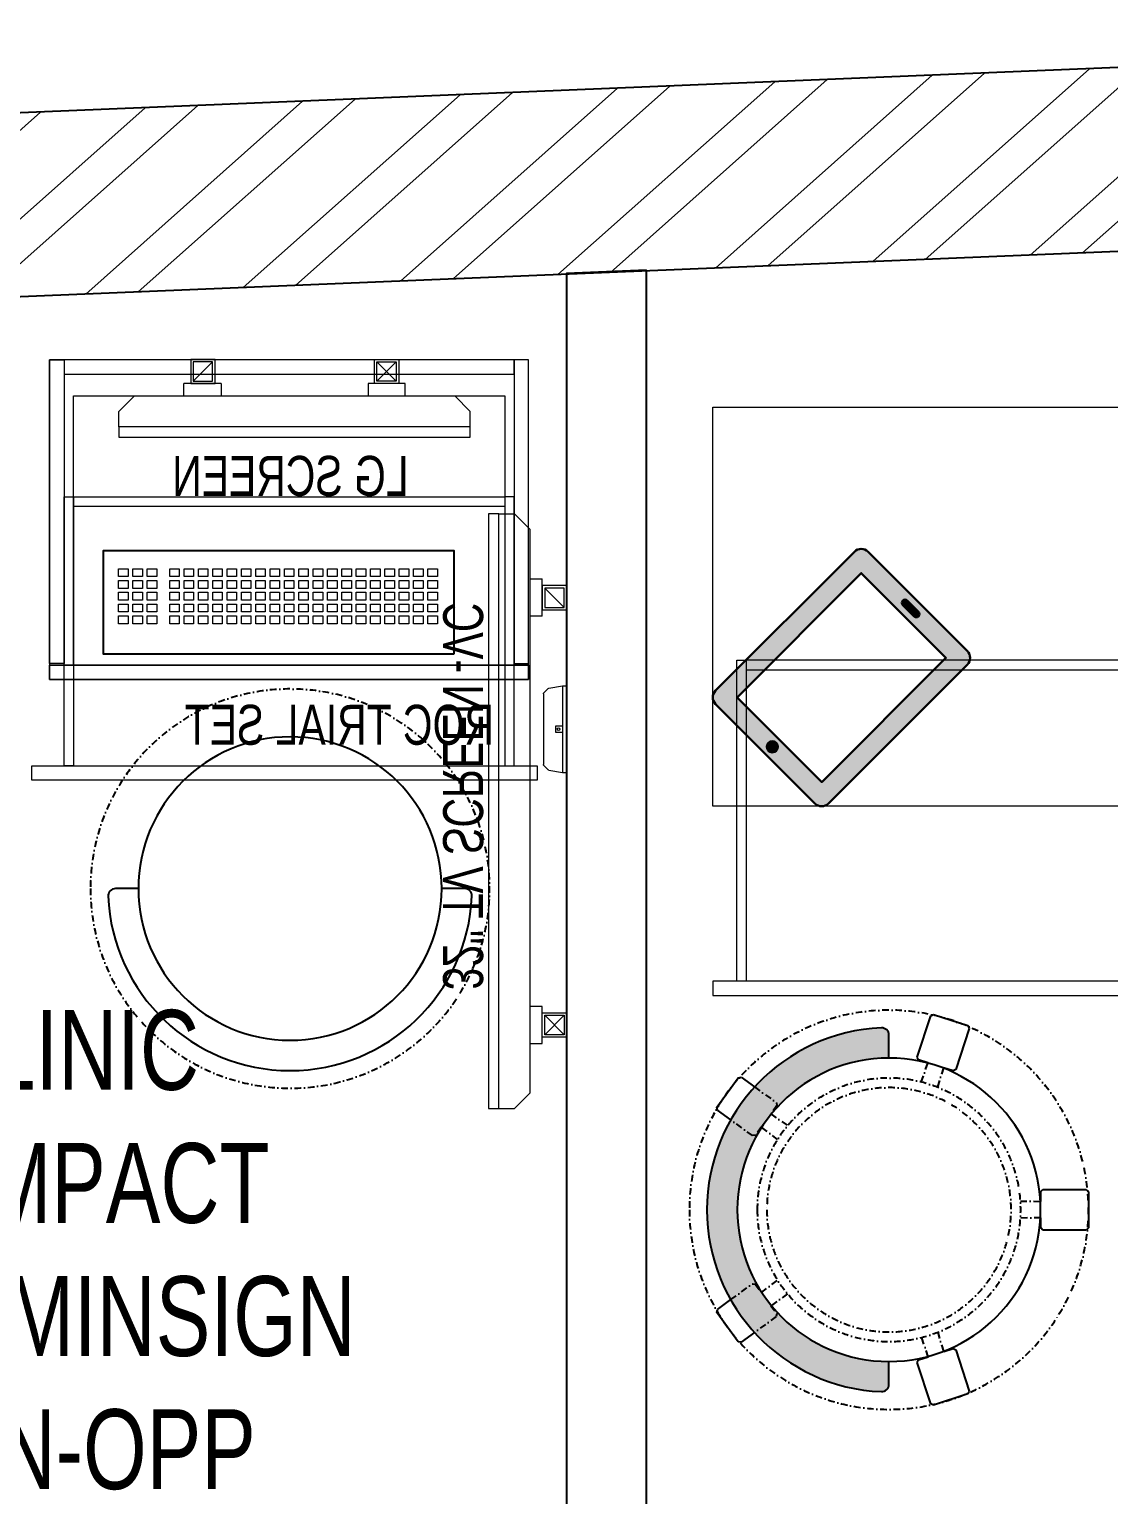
# Model space of a CAD drawing. Header units: feet. Extents: x 4257294 to 4264987, y -5465503 to -5449918.
# Drawn here: x 4261571 to 4262923, y -5452101 to -5450266 of the extents above; entities that cross this region are included whole.
import ezdxf

# ---------------------------------------------------------------- set-up
doc = ezdxf.new("R2010")
doc.units = ezdxf.units.FT
doc.header["$LTSCALE"] = 33
doc.header["$MEASUREMENT"] = 0
doc.linetypes.add('DASHDOT2', pattern=[0.5, 0.25, -0.125, 0, -0.125])
doc.linetypes.add('HIDDEN', pattern=[9.524999999999995, 6.349999999999997, -3.174999999999998])
doc.layers.add('A-WALL', color=1, linetype='Continuous')
for name, color, linetype, lineweight in [('Floor-Unit', 1, 'Continuous', 13), ('HATCH', 9, 'Continuous', 9), ('LENS-DIM', 252, 'Continuous', 5), ('LENS-FURNITURE', 13, 'Continuous', 9), ('LENS-PARTITION', 21, 'Continuous', 25), ('LENS-TEXT', 31, 'Continuous', 5), ('LENS_PARTITION', 21, 'Continuous', 25), ('LK-EQPMT', 3, 'Continuous', 18), ('LN-ELEVATION-1', 81, 'Continuous', 25), ('LN-ELEVATION-2', 103, 'Continuous', 20), ('LN-HATCH', 251, 'Continuous', 0), ('TV', 92, 'Continuous', 18)]:
    doc.layers.add(name, color=color, linetype=linetype, lineweight=lineweight)
doc.styles.add('LK TXT', font='GILC____.TTF', dxfattribs={"height": 100})
doc.styles.get("Standard").update_dxf_attribs({"font": 'GILC____.TTF'})

# ---------------------------------------------------------------- blocks, each defined once
blk = doc.blocks.new('TRIAL SET CABINET 633x500')
at = {"layer": 'LENS-FURNITURE'}
h = blk.add_hatch(color=9, dxfattribs=at)
h.dxf.hatch_style = 1
edge = h.paths.add_edge_path()
edge.add_line((-8.54246803093703, -981.9670201920668), (115.9083254579454, -857.5162267031847))
edge.add_arc((107.4230440836399, -849.030945328879), 12.00000000009463, 315, 405)
edge.add_line((115.9083254579454, -840.5456639545736), (-58.03994271345434, -666.5973957831737))
edge.add_arc((-66.52522408775982, -675.0826771574792), 12.00000000009463, 45.00000000000002, 135)
edge.add_line((-75.01050546206531, -666.5973957831737), (-199.4612989509478, -791.0481892720562))
edge.add_arc((-190.9760175766423, -799.5334706454303), 11.99999999943607, 135.0000000031442, 225.0000000031442)
edge.add_line((-199.4612989500165, -808.0187520197359), (-25.5130307786167, -981.967020191136))
edge.add_arc((-17.02774940431148, -973.4817388177615), 11.99999999943605, 224.9999999968574, 314.9999999968578)
h.paths.add_polyline_path([(-17.02774940524252, -955.0969625067663), (89.03826777357607, -849.0309453279477), (-66.52522408775982, -693.4674534666119), (-172.5912412665784, -799.5334706454305)], flags=16)
edge = h.paths.add_edge_path(flags=16)
edge.add_line((-138.2965623782947, -741.9042679787381), (-124.1544267544522, -727.7621323548956))
edge.add_arc((-121.3259996296837, -730.5905594796641), 4.000000000031514, 45.00000000000051, 134.9999999999996, ccw=False)
edge.add_arc((-121.3259996296838, -730.5905594796641), 4.000000000031584, -45.000000000000625, 44.999999999999375, ccw=False)
edge.add_line((-118.4975725049153, -733.4189866044327), (-132.6397081287578, -747.561122228275))
edge.add_arc((-135.4681352535263, -744.7326951035067), 4.000000000031524, 225.0000000000006, 314.99999999999966, ccw=False)
edge.add_arc((-135.4681352535261, -744.7326951035066), 4.000000000031665, 135.0000000000006, 225.0000000000006, ccw=False)
edge = h.paths.add_edge_path(flags=16)
edge.add_arc((44.84409394953398, -910.9027886827243), 7, 0, 360)
at = {"layer": 'LENS-FURNITURE', "lineweight": 0}
h = blk.add_hatch(dxfattribs=at)
h.set_pattern_fill('ANSI31', color=252, scale=10, angle=405)
h.set_pattern_definition([(90, (-3772352.875833935, -3684050.327587578), (-1.25, 2e-16), [])])
edge = h.paths.add_edge_path()
edge.add_line((-138.2965623782947, -741.9042679787381), (-124.1544267544522, -727.7621323548956))
edge.add_arc((-121.3259996296837, -730.5905594796641), 4.000000000031514, 45.00000000000051, 134.9999999999996, ccw=False)
edge.add_arc((-121.3259996296838, -730.5905594796641), 4.000000000031584, -45.000000000000625, 44.999999999999375, ccw=False)
edge.add_line((-118.4975725049153, -733.4189866044327), (-132.6397081287578, -747.561122228275))
edge.add_arc((-135.4681352535263, -744.7326951035067), 4.000000000031524, 225.0000000000006, 314.99999999999966, ccw=False)
edge.add_arc((-135.4681352535261, -744.7326951035066), 4.000000000031665, 135.0000000000006, 225.0000000000006, ccw=False)
edge = h.paths.add_edge_path()
edge.add_arc((44.84409394953398, -910.9027886827243), 7, 0, 360)
at = {"layer": 'Defpoints'}
blk.add_circle((0, 0), 50.09224864585668, dxfattribs=at)
at = {"layer": 'LENS-FURNITURE'}
blk.add_lwpolyline([(119.4230440827086, -352.4817388160154), (119.4230440827086, -985.4817388160156), (-380.5769559172913, -985.4817388160156), (-380.5769559172913, -352.4817388160154)], close=True, dxfattribs=at)
at = {"layer": 'LENS-FURNITURE', "color": 146}
for points in [[(338.5359051078558, -352.4817388160154), (338.5359051078558, -985.4817388160156), (356.5359051078559, -985.4817388160156), (356.5359051078559, -352.4817388160154)], [(-63.4640948921442, -382.4817388160154), (-63.4640948921442, -394.4817388160154), (338.5359051078558, -394.4817388160154), (338.5359051078558, -382.4817388160154)], [(-63.4640948921442, -394.4817388160154), (-63.4640948921442, -943.4817388160153), (-51.4640948921442, -943.4817388160153), (-51.4640948921442, -394.4817388160154)], [(-63.4640948921442, -955.4817388160152), (-63.4640948921442, -943.4817388160153), (338.5359051078558, -943.4817388160153), (338.5359051078558, -955.4817388160152)]]:
    blk.add_lwpolyline(points, close=True, dxfattribs=at)
at = {"layer": 'LENS-FURNITURE', "color": 18, "lineweight": 30}
for points in [[(-8.54246803093703, -981.9670201920668), (115.9083254579454, -857.5162267031847, 0.4142135623730951), (115.9083254579454, -840.5456639545736), (-58.03994271345434, -666.5973957831737, 0.4142135623730951), (-75.01050546206531, -666.5973957831737), (-199.4612989509478, -791.0481892720562, 0.4142135623730951), (-199.4612989500165, -808.0187520197359), (-25.51303077861669, -981.967020191136, 0.4142135623730951)], [(-138.2965623782947, -741.9042679787381), (-124.1544267544522, -727.7621323548956, -0.4142135623730951), (-118.4975725049153, -727.7621323548956), (-118.4975725049153, -727.7621323548956, -0.4142135623730951), (-118.4975725049153, -733.4189866044327), (-132.6397081287578, -747.561122228275, -0.4142135623730951), (-138.2965623782947, -747.561122228275), (-138.2965623782947, -747.561122228275, -0.4142135623730951)]]:
    blk.add_lwpolyline(points, format="xyb", close=True, dxfattribs=at)
blk.add_lwpolyline([(-17.02774940524252, -955.0969625067663), (89.03826777357607, -849.0309453279477), (-66.52522408775982, -693.4674534666119), (-172.5912412665784, -799.5334706454305)], close=True, dxfattribs=at)
blk.add_circle((44.84409394953398, -910.9027886827243), 7, dxfattribs=at)
blk = doc.blocks.new('DR STOOL')
at = {"layer": 'HATCH'}
h = blk.add_hatch(dxfattribs=at)
h.set_pattern_fill('ANSI36', color=250, angle=-90.00000000000001)
h.set_pattern_definition([(315, (-227.8099174643867, 917.3997257252777), (6.173926083235043, -1.683798022700468), [7.9375, -1.587499999999999, 0, -1.587499999999999])])
edge = h.paths.add_edge_path()
edge.add_line((-190.0000000041909, 4.511094e-10), (-218.6899174675346, 4.511094e-10))
edge.add_arc((-218.6899174670689, 9.120000000388245), 9.119999999940092, 177.6119845363388, 269.9999999996136, ccw=False)
edge.add_arc((-1.8626451e-09, 3.565219e-10), 228.000000002257, 2.3880154632688004, 177.6119845367313, ccw=False)
edge.add_arc((218.6899174633436, 9.120000000497384), 9.120000000051716, -90.00000000034493, 2.3880154629299, ccw=False)
edge.add_line((218.6899174633436, 4.511094e-10), (190, 4.511094e-10))
edge.add_arc((-1.8626451e-09, 4.511094e-10), 190.000000001979, -1.27e-14, 180)
at = {"layer": 'LN-ELEVATION-1', "color": 1, "ltscale": 100}
for p, q in [((-128.6221585394814, 215.4841044476634), (-165.2704676063731, 189.0243927398114)), ((-124.7228340068832, 214.8545704018979), (-128.6221585394814, 215.4841044476634)), ((-112.6981821293011, 198.1996966340157), (-124.7228340068832, 214.8545704018979)), ((124.7553772013634, 214.9803744515593), (112.5488144652918, 198.2845540212292)), ((128.7014972954057, 215.5933048763618), (124.7553772013634, 214.9803744515593)), ((128.7014972954057, 215.5933048763618), (124.7553772013634, 214.9803744515593)), ((165.1911288509145, 188.915192311113), (128.7014972954057, 215.5933048763618)), ((165.1911288509145, 188.915192311113), (128.7014972954057, 215.5933048763618)), ((-165.2704676063731, 189.0243927398114), (-165.9069543029182, 185.0820035930228)), ((-165.9069543029182, 185.0820035930228), (-153.8003208162263, 168.3135803133482)), ((153.6734594982117, 168.4294150282658), (165.7973639420234, 185.0121775862135)), ((165.7973639420234, 185.0121775862135), (165.1911288509145, 188.915192311113)), ((165.7973639420234, 185.0121775862135), (165.1911288509145, 188.915192311113)), ((-191.2928382232785, -35.45407700946089), (-242.9550312487409, -52.24013893969095)), ((-187.9259491492994, -37.1695928365807), (-191.2928382232785, -35.45407700946089)), ((191.3981811110861, -35.27656588272658), (188.0651108901948, -36.96233201187715)), ((243.0100176925771, -52.21682526778022), (191.3981811110861, -35.27656588272658)), ((-242.9550312487409, -52.24013893969095), (-244.7482102331705, -55.75945052818861)), ((-184.1424400564283, -48.81403796559607), (-187.9259491492994, -37.1695928365807)), ((188.0651108901948, -36.96233201187715), (184.0504167033359, -49.19388854173303)), ((244.8123673382215, -55.78040257930116), (243.0100176925771, -52.21682526778022)), ((-244.7482102331705, -55.75945052818861), (-230.7800458371639, -98.74904560100549)), ((-173.8639617776498, -80.4479453730819), (-177.8421125086024, -68.2044548037811)), ((177.6922140880488, -68.56540505095472), (173.8739495249465, -80.1985000452405)), ((230.715890809428, -98.7280946081737), (244.8123673382215, -55.78040257930116)), ((-227.2218665438704, -100.5620286722478), (-175.5596735184081, -83.7759667420105)), ((-175.5596735184081, -83.7759667420105), (-173.8639617776498, -80.4479453730819)), ((173.8739495249465, -80.1985000452405), (175.5794035866856, -83.5704969359358)), ((175.5794035866856, -83.5704969359358), (227.1912401677109, -100.5107563209894)), ((-230.7800458371639, -98.74904560100549), (-227.2218665438704, -100.5620286722478)), ((227.1912401677109, -100.5107563209894), (230.715890809428, -98.7280946081737)), ((-22.72193054761737, -190.2142363802995), (-25.39390889601782, -192.886214728569)), ((-25.39390889601782, -192.886214728569), (-25.39390889601782, -247.2070584567482)), ((-10.47823652112856, -190.2142363802995), (-22.72193054761737, -190.2142363802995)), ((22.78362171910703, -190.2142363802995), (9.910054048988968, -190.2142363802995)), ((25.42475448176265, -192.8553691428751), (22.78362171910703, -190.2142363802995)), ((25.42475448176265, -247.1762128710543), (25.42475448176265, -192.8553691428751)), ((-25.39390889601782, -247.2070584567482), (-22.60096735274419, -250)), ((-22.60096735274419, -250), (22.60096735274419, -250)), ((22.60096735274419, -250), (25.42475448176265, -247.1762128710543))]:
    blk.add_line(p, q, dxfattribs=at)
at = {"layer": 'LN-ELEVATION-1', "linetype": 'DASHDOT2'}
for p, q in [((-92.92521573789418, 170.8129362839827), (-112.6981821293011, 198.1996966340157)), ((112.5488144652918, 198.2845540212292), (92.69529851106927, 171.1294289919315)), ((-153.8003208162263, 168.3135803133482), (-134.1093360339291, 141.0403694751003)), ((-103.4542870586738, 159.9154408004979), (-93.52748446213081, 167.0824927485227)), ((-93.52748446213081, 167.0824927485227), (-92.92521573789418, 170.8129362839827)), ((92.69529851106927, 171.1294289919315), (93.26858203159645, 167.4385604566923)), ((93.26858203159645, 167.4385604566923), (103.6608748426661, 159.8406005539291)), ((133.7372852512635, 141.1612321265929), (153.6734594982117, 168.4294150282658)), ((-130.4219571123831, 140.4450534014686), (-119.9844727469608, 147.9808124662595)), ((-119.9844727469608, 147.9808124662595), (-105.3687285655178, 126.9741353208374)), ((-88.15393704269081, 139.4771787207864), (-103.4542870586738, 159.9154408004979)), ((103.6608748426661, 159.8406005539291), (88.19885099539533, 139.4487815762331)), ((105.4096150295809, 126.94019481352), (120.1194891873747, 147.8074627162714)), ((120.1194891873747, 147.8074627162714), (130.0033113472163, 140.5812532722048)), ((-134.1093360339291, 141.0403694751003), (-130.4219571123831, 140.4450534014686)), ((130.0033113472163, 140.5812532722048), (133.7372852512635, 141.1612321265929)), ((-159.954806596972, -40.49024384317454), (-184.1424400564283, -48.81403796559607)), ((184.0504167033359, -49.19388854173303), (159.8786162491887, -40.79004861696012)), ((-177.8421125086024, -68.2044548037811), (-153.4148110738024, -60.73628028803068)), ((153.3006618716754, -61.02382378749462), (177.6922140880488, -68.56540505095472)), ((-10.92024635523557, -164.6382343793375), (-10.47823652112856, -190.2142363802995)), ((9.910054048988968, -190.2142363802995), (10.35584833659231, -164.674698740353))]:
    blk.add_line(p, q, dxfattribs=at)
at = {"layer": 'LN-ELEVATION-1', "color": 1, "ltscale": 100}
blk.add_lwpolyline([(-190.0000000023283, 0), (-218.6899174656719, 0, -0.4264743413925903), (-227.8019973598421, 9.5, -0.959166304662544), (227.8019973593764, 9.5, -0.4264743413925903), (218.6899174647406, 0), (190.0000000013969, 0)], format="xyb", dxfattribs=at)
at = {"layer": 'LN-ELEVATION-1', "linetype": 'DASHDOT2'}
for radius in [250, 165, 153]:
    blk.add_circle((0, 0), radius, dxfattribs=at)
at = {"layer": 'LN-ELEVATION-1', "color": 1, "ltscale": 100}
blk.add_circle((0, 0), 190, dxfattribs=at)
blk = doc.blocks.new('A$C6d6d0015')
at = {"layer": 'LN-HATCH'}
h = blk.add_hatch(dxfattribs=at)
h.set_pattern_fill('ANSI32', color=256, scale=333, angle=180)
h.set_pattern_definition([(225, (-10889854.33198041, 5277385.657520925), (88.29995930067012, -88.29995930067015), []), (225, (-10889913.19861985, 5277385.657520925), (88.29995930067012, -88.29995930067015), [])])
h.paths.add_polyline_path([(-1835.722295213491, -3869.99344118964), (-2065.324481179938, -3883.515134865418), (-1721.438125971705, -9722.802784259433), (-1491.039622675627, -9722.802784259433)])
h.paths.add_polyline_path([(-2160.830843156204, 1650.441725717857), (-2391.229346452281, 1650.441725717857), (-2088.840470179915, -3484.206985360012), (-1859.238284215331, -3470.685291684233)])
h.paths.add_polyline_path([(-2283.772393234074, 4662.43253656663), (2888.47251146473, 5182.152227832936), (2888.47251146473, 5413.310434107668), (-2580.468610184267, 4863.777988589369), (-2415.669457297772, 2065.441725717858), (-2130.830843156203, 2065.441725717858)])
h.paths.add_polyline_path([(3358.871014760807, 5062.152227832935), (3128.47251146473, 5062.152227832935), (3293.084434472024, 2266.995181296021), (3522.686620438471, 2280.5168749718)])
h.paths.add_polyline_path([(3546.202609440312, 1881.208725466393), (3316.600423473865, 1867.687031790614), (3624.659879390151, -3363.249726727605), (3854.262065354735, -3349.728033051826)])
h.paths.add_polyline_path([(3877.190154630691, -3739.053478819318), (3647.587968666107, -3752.575172495097), (3872.75356335193, -7575.95070400741), (4102.355749318376, -7562.429010331631)])
h.paths.add_polyline_path([(4121.756440244615, -7891.858233673499), (3892.154254278168, -7905.379927349277), (3979.751313308254, -9392.802784259433), (4210.149816604331, -9392.802784259433)])
at = {"layer": 'A-WALL'}
for p, q in [((3335.545070298016, 5458.233367288485), (-2580.468610184267, 4863.777988589369)), ((2888.47251146473, 5182.152227832936), (-2283.772393234074, 4662.43253656663))]:
    blk.add_line(p, q, dxfattribs=at)
blk = doc.blocks.new('TRIAL SET ROC')
at = {"layer": 'LENS-DIM', "ltscale": 0.5}
for points in [[(-400.3652351796627, -364.3162249757442), (-430.3652351796626, -364.3162249757442)], [(169.6347648203373, -364.3162249757442), (139.6347648203373, -364.3162249757442)]]:
    blk.add_lwpolyline(points, dxfattribs=at)
at = {"layer": 'LENS-FURNITURE'}
blk.add_lwpolyline([(-430.3652351796626, 18), (169.6347648203373, 18), (169.6347648203373, -382.3162249757443), (-430.3652351796626, -382.3162249757443)], close=True, dxfattribs=at)
at = {"layer": 'LENS-FURNITURE', "color": 146}
for points in [[(-412.3652351796627, -153.6065521437457), (-400.3652351796627, -153.6065521437457), (-400.3652351796628, -490.6065521437458), (-412.3652351796627, -490.6065521437458)], [(139.6347648203373, -153.6065521437458), (-400.3652351796627, -153.6065521437457), (-400.3652351796627, -165.6065521437457), (139.6347648203373, -165.6065521437458)], [(151.6347648203373, -153.6065521437458), (139.6347648203373, -153.6065521437458), (139.6347648203372, -490.6065521437458), (151.6347648203373, -490.6065521437458)], [(192.1347648203373, -490.6065521437458), (-440.8652351796627, -490.6065521437458), (-440.8652351796627, -508.6065521437458), (192.1347648203373, -508.6065521437458)]]:
    blk.add_lwpolyline(points, close=True, dxfattribs=at)
at = {"layer": 'LN-ELEVATION-2'}
for points in [[(-430.3652351796626, 18), (-412.3652351796627, 18), (-412.3652351796627, -362.3162249757442), (-430.3652351796626, -362.3162249757442)], [(-412.3652351796627, 18), (151.6347648203373, 18), (151.6347648203373, 0), (-412.3652351796627, 0)], [(169.6347648203373, 18), (151.6347648203373, 18), (151.6347648203373, -362.3162249757442), (169.6347648203373, -362.3162249757442)], [(169.6347648203373, -364.3162249757442), (-430.3652351796626, -364.3162249757442), (-430.3652351796626, -382.3162249757443), (169.6347648203373, -382.3162249757443)], [(169.6347648203373, -382.3162249757443), (-430.3652351796626, -382.3162249757443), (-430.3652351796626, -364.3162249757442), (169.6347648203373, -364.3162249757442)]]:
    blk.add_lwpolyline(points, close=True, dxfattribs=at)
at = {"layer": 'LN-ELEVATION-2', "linetype": 'HIDDEN', "ltscale": 100}
blk.add_lwpolyline([(-400.3652351796627, -364.3162249757442), (139.6347648203373, -364.3162249757442), (139.6347648203373, -27.35909500904381), (-400.3652351796627, -27.35909500904381)], close=True, dxfattribs=at)
at = {"insert": (-386.8645105547048, -414.1468168679739), "char_height": 50, "attachment_point": 1}
blk.add_mtext_dynamic_manual_height_columns('ROC TRIAL SET', width=625.228464345434, gutter_width=500, heights=[0], dxfattribs=at)
blk = doc.blocks.new('*U25')
at = {"layer": 'LK-EQPMT', "ltscale": 12}
blk.add_lwpolyline([(5.986879315214991, 4.914598100478997), (-5.986879315214991, 4.914598100478997), (-5.986879315214991, -4.914598100478997), (5.986879315214991, -4.914598100478997)], close=True, dxfattribs=at)
blk = doc.blocks.new('*U26')
at = {"color": 0, "linetype": 'ByBlock', "lineweight": -2}
for p in [(0, 0), (17.96063794564497, 0), (35.92127589128995, 0), (53.88191383693492, 0), (71.8425517825799, 0), (89.80318972822487, 0), (107.7638276738698, 0), (125.7244656195148, 0), (143.6851035651598, 0), (161.6457415108048, 0), (179.6063794564497, 0), (197.5670174020947, 0), (215.5276553477397, 0), (233.4882932933847, 0), (251.4489312390296, 0), (269.4095691846746, 0), (287.3702071303196, 0), (305.3308450759646, 0), (323.2914830216096, 0), (-9e-16, -14.74379430143699), (17.96063794564497, -14.74379430143699), (35.92127589128995, -14.74379430143699), (53.88191383693492, -14.74379430143699), (71.8425517825799, -14.74379430143699), (89.80318972822487, -14.74379430143699), (107.7638276738698, -14.74379430143699), (125.7244656195148, -14.74379430143699), (143.6851035651598, -14.74379430143699), (161.6457415108048, -14.74379430143699), (179.6063794564497, -14.74379430143699), (197.5670174020947, -14.74379430143699), (215.5276553477397, -14.74379430143699), (233.4882932933847, -14.74379430143699), (251.4489312390296, -14.74379430143699), (269.4095691846746, -14.74379430143699), (287.3702071303196, -14.74379430143699), (305.3308450759646, -14.74379430143699), (323.2914830216096, -14.74379430143699), (-1.8e-15, -29.48758860287398), (17.96063794564497, -29.48758860287398), (35.92127589128995, -29.48758860287398), (53.88191383693492, -29.48758860287398), (71.8425517825799, -29.48758860287398), (89.80318972822487, -29.48758860287398), (107.7638276738698, -29.48758860287398), (125.7244656195148, -29.48758860287398), (143.6851035651598, -29.48758860287398), (161.6457415108048, -29.48758860287398), (179.6063794564497, -29.48758860287398), (197.5670174020947, -29.48758860287398), (215.5276553477397, -29.48758860287398), (233.4882932933847, -29.48758860287398), (251.4489312390296, -29.48758860287398), (269.4095691846746, -29.48758860287398), (287.3702071303196, -29.48758860287398), (305.3308450759646, -29.48758860287398), (323.2914830216096, -29.48758860287398), (-2.7e-15, -44.23138290431096), (-3.6e-15, -58.97517720574795), (17.96063794564497, -44.23138290431096), (17.96063794564497, -58.97517720574795), (35.92127589128995, -44.23138290431096), (35.92127589128994, -58.97517720574795), (53.88191383693492, -44.23138290431096), (53.88191383693492, -58.97517720574795), (71.8425517825799, -44.23138290431096), (71.8425517825799, -58.97517720574795), (89.80318972822487, -44.23138290431096), (89.80318972822487, -58.97517720574795), (107.7638276738698, -44.23138290431096), (107.7638276738698, -58.97517720574795), (125.7244656195148, -44.23138290431096), (125.7244656195148, -58.97517720574795), (143.6851035651598, -44.23138290431096), (143.6851035651598, -58.97517720574795), (161.6457415108048, -44.23138290431096), (161.6457415108048, -58.97517720574795), (179.6063794564497, -44.23138290431096), (179.6063794564497, -58.97517720574795), (197.5670174020947, -44.23138290431096), (197.5670174020947, -58.97517720574795), (215.5276553477397, -44.23138290431096), (215.5276553477397, -58.97517720574795), (233.4882932933847, -44.23138290431096), (233.4882932933847, -58.97517720574795), (251.4489312390296, -44.23138290431096), (251.4489312390296, -58.97517720574795), (269.4095691846746, -44.23138290431096), (269.4095691846746, -58.97517720574795), (287.3702071303196, -44.23138290431096), (287.3702071303196, -58.97517720574795), (305.3308450759646, -44.23138290431096), (305.3308450759646, -58.97517720574795), (323.2914830216096, -44.23138290431096), (323.2914830216096, -58.97517720574795)]:
    blk.add_blockref('*U25', p, dxfattribs=at)
blk = doc.blocks.new('*U23')
at = {"layer": 'LK-EQPMT', "ltscale": 12}
blk.add_lwpolyline([(5.986879315214991, 4.914598100478997), (-5.986879315214991, 4.914598100478997), (-5.986879315214991, -4.914598100478997), (5.986879315214991, -4.914598100478997)], close=True, dxfattribs=at)
blk = doc.blocks.new('*U24')
at = {"color": 0, "linetype": 'ByBlock', "lineweight": -2}
for p in [(0, 0), (17.96063794564497, 0), (35.92127589128995, 0), (-9e-16, -14.74379430143699), (17.96063794564497, -14.74379430143699), (35.92127589128995, -14.74379430143699), (-1.8e-15, -29.48758860287398), (17.96063794564497, -29.48758860287398), (35.92127589128995, -29.48758860287398), (-2.7e-15, -44.23138290431096), (-3.6e-15, -58.97517720574795), (17.96063794564497, -44.23138290431096), (17.96063794564497, -58.97517720574795), (35.92127589128995, -44.23138290431096), (35.92127589128994, -58.97517720574795)]:
    blk.add_blockref('*U23', p, dxfattribs=at)
blk = doc.blocks.new('*U18')
at = {"ltscale": 12}
blk.add_lwpolyline([(8.040144996717572, 2.91038e-11), (8.040144996717572, 129.0940371821052), (448.0401449967176, 129.0940371821052), (448.0401449967176, 2.91038e-11)], close=True, dxfattribs=at)
for name, p in [('*U26', (35.16895717114949, 101.6202952143818)), ('*U24', (386.6121428576974, 101.6202952143818))]:
    blk.add_blockref(name, p)
blk = doc.blocks.new('CLINIC SCREEN')
at = {"layer": 'TV'}
for p, q in [((-103.1090284836336, 42.85441964946222), (-127.4114311772946, 18.55201695591665)), ((-127.4114311772946, 42.85441964946222), (-103.1090284836336, 18.55201695591665)), ((102.7052824410566, 42.85441964946222), (127.007685134602, 18.55201695591665))]:
    blk.add_line(p, q, dxfattribs=at)
at = {"layer": 'TV', "ltscale": 12}
for p, q in [((-220.0000000000082, -19.41163062257681), (-200.5883693773149, 0)), ((200.5883693773149, 0), (-200.5883693773149, 0)), ((-138.5315413423604, 0), (-138.5315413423604, 15.514207008644)), ((-138.5315413423604, 15.514207008644), (-91.98892031613741, 15.514207008644)), ((-91.98892031613741, 15.514207008644), (-91.98892031613741, 0)), ((91.98892031610741, 15.514207008644), (91.98892031610741, 0)), ((91.98892031610741, 15.514207008644), (138.5315413423595, 15.514207008644)), ((138.5315413423595, 0), (138.5315413423595, 15.514207008644)), ((219.9999999999918, -19.41163062257681), (200.5883693773149, 0)), ((-220.0000000000082, -38.82326124538668), (-220.0000000000082, -19.41163062257681)), ((219.9999999999918, -38.82326124538668), (219.9999999999918, -19.41163062257681))]:
    blk.add_line(p, q, dxfattribs=at)
at = {"layer": 'TV'}
for points in [[(-130.4492315140169, 15.51421661919448), (-100.0712281470269, 15.51421661919448), (-100.0712281470269, 45.89221998606814), (-130.4492315140169, 45.89221998606814)], [(-127.4114311772946, 18.55201695591665), (-103.1090284836336, 18.55201695591665), (-103.1090284836336, 42.85441964946222), (-127.4114311772946, 42.85441964946222)], [(130.0454854713243, 15.51421661919448), (99.66748210433435, 15.51421661919448), (99.66748210433435, 45.89221998606814), (130.0454854713243, 45.89221998606814)], [(127.007685134602, 18.55201695591665), (102.7052824410566, 18.55201695591665), (102.7052824410566, 42.85441964946222), (127.007685134602, 42.85441964946222)]]:
    blk.add_lwpolyline(points, close=True, dxfattribs=at)
at = {"layer": 'TV', "ltscale": 12}
blk.add_lwpolyline([(-220.0000000000082, -51.71278328332107), (-220.0000000000082, -38.82326124538668), (219.9999999999918, -38.82326124538668), (219.9999999999918, -51.71278328332107)], close=True, dxfattribs=at)
at = {"layer": 'Floor-Unit', "color": 0, "ltscale": 2, "insert": (5.199680584678389, -100.4085774972336), "char_height": 50, "attachment_point": 5}
blk.add_mtext_dynamic_manual_height_columns('LG SCREEN', width=466.4796511627907, gutter_width=12.5, heights=[0], dxfattribs=at)
blk = doc.blocks.new('DOCTOR STOOL')
at = {"layer": 'LN-ELEVATION-1', "ltscale": 100}
blk.add_lwpolyline([(228, 37.80991746066138), (228, 9.119999997317787, -0.4264743413925903), (218.5, 0.0079201031476259, -0.959166304662544), (218.5, 455.611914822366, -0.4264743413925903), (228, 446.4998349279631), (228, 417.8099174646193)], format="xyb", dxfattribs=at)
at = {"layer": 'LN-ELEVATION-1', "linetype": 'DASHDOT2'}
blk.add_circle((228, 227.8099174629897), 250, dxfattribs=at)
at = {"layer": 'LN-ELEVATION-1', "ltscale": 100}
blk.add_circle((228, 227.8099174629897), 190, dxfattribs=at)
blk = doc.blocks.new('32INCH VC FOR CLINIC')
at = {"layer": 'LK-EQPMT'}
for p, q in [((116.8909715171903, 152.5672029328125), (92.58856882341206, 128.264800239267)), ((92.58856882341206, 152.5672029328125), (116.8909715171903, 128.264800239267)), ((627.7052824404091, 152.5672029328125), (652.0076851341872, 128.264800239267))]:
    blk.add_line(p, q, dxfattribs=at)
at = {"layer": 'LK-EQPMT', "ltscale": 12}
for p, q in [((81.46845865808427, 109.7127832833503), (81.46845865808427, 125.2269902919943)), ((81.46845865808427, 125.2269902919943), (128.0110796838999, 125.2269902919943)), ((128.0110796838999, 125.2269902919943), (128.0110796838999, 109.7127832833503)), ((616.9889203161001, 125.2269902919943), (616.9889203161001, 109.7127832833503)), ((616.9889203161001, 125.2269902919943), (663.5315413419156, 125.2269902919943)), ((663.5315413419156, 109.7127832833503), (663.5315413419156, 125.2269902919943)), ((0, 90.30115266077335), (19.41163062304258, 109.7127832833503)), ((725.5883693769574, 109.7127832833503), (19.41163062304258, 109.7127832833503)), ((745, 90.30115266077335), (725.5883693769574, 109.7127832833503)), ((0, 70.88952203796362), (0, 90.30115266077335)), ((745, 70.88952203796362), (745, 90.30115266077335))]:
    blk.add_line(p, q, dxfattribs=at)
at = {"layer": 'LK-EQPMT'}
for points in [[(89.55076848529278, 125.2269999025447), (119.9287718534469, 125.2269999025447), (119.9287718534469, 155.6050032694184), (89.55076848529278, 155.6050032694184)], [(92.58856882341206, 128.264800239267), (116.8909715171903, 128.264800239267), (116.8909715171903, 152.5672029328125), (92.58856882341206, 152.5672029328125)], [(655.0454854704439, 125.2269999025447), (624.6674821041522, 125.2269999025447), (624.6674821041522, 155.6050032694184), (655.0454854704439, 155.6050032694184)], [(652.0076851341872, 128.264800239267), (627.7052824404091, 128.264800239267), (627.7052824404091, 152.5672029328125), (652.0076851341872, 152.5672029328125)]]:
    blk.add_lwpolyline(points, close=True, dxfattribs=at)
at = {"layer": 'LK-EQPMT', "ltscale": 12}
blk.add_lwpolyline([(0, 58.0000000000291), (0, 70.88952203796362), (745, 70.88952203796362), (745, 58.0000000000291)], close=True, dxfattribs=at)
at = {"layer": 'LENS-TEXT', "color": 0, "ltscale": 2, "insert": (391.1996805854142, 25.6359011628374), "char_height": 50, "attachment_point": 5}
blk.add_mtext_dynamic_manual_height_columns('32" TV SCREEN -VC', width=466.4796511627907, gutter_width=12.5, heights=[0], dxfattribs=at)
blk = doc.blocks.new('A$C142a10c7')
at = {"color": 7, "linetype": 'Continuous', "lineweight": 0}
for p, q in [((3.047999931871892, 22.33083283420032), (0, 4.995333221678919)), ((8.657166473163912, 28.42683269794409), (3.619499919097869, 23.38916614387804)), ((99.82199776880444, 28.42683269794409), (104.8596643228705, 23.38916614387804)), ((105.4311643100964, 22.33083283420032), (108.4791642419683, 4.995333221678919)), ((0, 4.995333221678919), (0, 0)), ((50.73649886595085, 4.995333221678919), (57.74266537601749, 4.995333221678919)), ((58.22949869846925, 4.995333221678919), (62.99199859201909, 4.995333221678919)), ((108.4791642419683, 4.995333221678919), (108.4791642419683, 0))]:
    blk.add_line(p, q, dxfattribs=at)
for points in [[(10.05416644193853, 29.01949935136364), (10.09649977432564, 29.01949935136364), (10.22349977148697, 29.01949935136364), (10.45633309961607, 29.01949935136364), (10.75266642632584, 29.01949935136364), (11.13366641780983, 29.01949935136364), (11.57816640787447, 29.01949935136364), (12.1284997289069, 29.01949935136364), (12.76349971471354, 29.01949935136364), (13.46199969910086, 29.01949935136364), (14.24516634826238, 29.01949935136364), (15.11299966219812, 29.01949935136364), (16.02316630852098, 29.01949935136364), (17.03916628581161, 29.01949935136364), (18.09749959548936, 29.01949935136364), (19.24049956994131, 29.01949935136364), (20.44699954297394, 29.01949935136364), (21.69583284839367, 29.01949935136364), (23.00816615239408, 29.01949935136364), (24.38399945497514, 29.01949935136364), (25.80216608994331, 29.01949935136364), (27.28383272349213, 29.01949935136364), (28.78666602323452, 29.01949935136364), (30.33183265536403, 29.01949935136364), (31.94049928607419, 29.01949935136364), (33.54916591678435, 29.01949935136364), (35.20016587988163, 29.01949935136364), (36.87233250917246, 29.01949935136364), (38.58683247085041, 29.01949935136364), (40.28016576633478, 29.01949935136364), (42.01583239420627, 29.01949935136364), (43.75149902207777, 29.01949935136364), (45.48716564994927, 29.01949935136364), (62.99199859201909, 29.01949935136364), (64.72766521989058, 29.01949935136364), (66.46333184776206, 29.01949935136364), (68.19899847563357, 29.01949935136364), (69.89233177111794, 29.01949935136364), (71.60683173279588, 29.01949935136364), (73.27899836208672, 29.01949935136364), (74.92999832518399, 29.01949935136364), (76.53866495589415, 29.01949935136364), (78.14733158660434, 29.01949935136364), (79.69249821873382, 29.01949935136364), (81.19533151847622, 29.01949935136364), (82.67699815202504, 29.01949935136364), (84.09516478699321, 29.01949935136364), (85.4709980895743, 29.01949935136364), (86.78333139357468, 29.01949935136364), (88.03216469899442, 29.01949935136364), (89.23866467202706, 29.01949935136364), (90.381664646479, 29.01949935136364), (91.43999795615674, 29.01949935136364), (92.45599793344736, 29.01949935136364), (93.36616457977024, 29.01949935136364), (94.23399789370598, 29.01949935136364), (95.0171645428675, 29.01949935136364), (95.7156645272548, 29.01949935136364), (96.35066451306145, 29.01949935136364), (96.90099783409389, 29.01949935136364), (97.34549782415854, 29.01949935136364), (97.72649781564252, 29.01949935136364), (98.0228311423523, 29.01949935136364), (98.25566447048139, 29.01949935136364), (98.38266446764273, 29.01949935136364), (98.42499780002984, 29.01949935136364)], [(0, 4.995333221678919), (0.0423333323871091, 4.995333221678919), (0.1693333295484436, 4.995333221678919), (0.3598333252904311, 4.995333221678919), (0.6561666520002021, 4.995333221678919), (1.015999977290633, 4.995333221678919), (1.460499967355282, 4.995333221678919), (1.98966662219415, 4.995333221678919), (2.603499941807243, 4.995333221678919), (3.280833260000996, 4.995333221678919), (4.042833242968967, 4.995333221678919), (4.868333224517606, 4.995333221678919), (5.778499870840462, 4.995333221678919), (6.752166515743979, 4.995333221678919), (7.810499825421722, 4.995333221678919), (8.911166467486574, 4.995333221678919), (10.09649977432564, 4.995333221678919), (11.34533307974537, 4.995333221678919), (12.65766638374577, 4.995333221678919), (14.01233302013327, 4.995333221678919), (15.43049965510145, 4.995333221678919), (16.91216628865029, 4.995333221678919), (18.43616625458623, 4.995333221678919), (20.02366621910284, 4.995333221678919), (21.632332849813, 4.995333221678919), (23.30449947910383, 4.995333221678919), (25.01899944078178, 4.995333221678919), (26.75466606865327, 4.995333221678919), (28.53266602891187, 4.995333221678919), (30.33183265536403, 4.995333221678919), (32.1733326142033, 4.995333221678919), (34.03599923923613, 4.995333221678919), (35.89866586426894, 4.995333221678919), (37.80366582168888, 4.995333221678919), (39.70866577910881, 4.995333221678919), (41.63483240272229, 4.995333221678919), (43.56099902633578, 4.995333221678919), (45.48716564994927, 4.995333221678919)], [(0, 4.995333221678919), (0.0423333323871091, 4.995333221678919), (0.1693333295484436, 4.995333221678919), (0.3598333252904311, 4.995333221678919), (0.6561666520002021, 4.995333221678919), (1.015999977290633, 4.995333221678919), (1.460499967355282, 4.995333221678919), (1.98966662219415, 4.995333221678919), (2.603499941807243, 4.995333221678919), (3.280833260000996, 4.995333221678919), (4.042833242968967, 4.995333221678919), (4.868333224517606, 4.995333221678919), (5.778499870840462, 4.995333221678919), (6.752166515743979, 4.995333221678919), (7.810499825421722, 4.995333221678919), (8.911166467486574, 4.995333221678919), (10.09649977432564, 4.995333221678919), (11.34533307974537, 4.995333221678919), (12.65766638374577, 4.995333221678919), (14.01233302013327, 4.995333221678919), (15.43049965510145, 4.995333221678919), (16.91216628865029, 4.995333221678919), (18.43616625458623, 4.995333221678919), (20.02366621910284, 4.995333221678919), (21.632332849813, 4.995333221678919), (23.30449947910383, 4.995333221678919), (25.01899944078178, 4.995333221678919), (26.75466606865327, 4.995333221678919), (28.53266602891187, 4.995333221678919), (30.33183265536403, 4.995333221678919), (32.1733326142033, 4.995333221678919), (34.03599923923613, 4.995333221678919), (35.89866586426894, 4.995333221678919), (37.80366582168888, 4.995333221678919), (39.70866577910881, 4.995333221678919), (41.63483240272229, 4.995333221678919), (43.56099902633578, 4.995333221678919), (45.48716564994927, 4.995333221678919), (50.2496655434991, 4.995333221678919)], [(0, 0), (0.0423333323871091, 0), (0.1693333295484436, 0), (0.3598333252904311, 0), (0.6561666520002021, 0), (1.015999977290633, 0), (1.460499967355282, 0), (1.98966662219415, 0), (2.603499941807243, 0), (3.280833260000996, 0), (4.042833242968967, 0), (4.868333224517606, 0), (5.778499870840462, 0), (6.752166515743979, 0), (7.810499825421722, 0), (8.911166467486574, 0), (10.09649977432564, 0), (11.34533307974537, 0), (12.65766638374577, 0), (14.01233302013327, 0), (15.43049965510145, 0), (16.91216628865029, 0), (18.43616625458623, 0), (20.02366621910284, 0), (21.632332849813, 0), (23.30449947910383, 0), (25.01899944078178, 0), (26.75466606865327, 0), (28.53266602891187, 0), (30.33183265536403, 0), (32.1733326142033, 0), (34.03599923923613, 0), (35.89866586426894, 0), (37.80366582168888, 0), (39.70866577910881, 0), (41.63483240272229, 0), (43.56099902633578, 0), (45.48716564994927, 0)], [(45.48716564994927, 4.995333221678919), (62.99199859201909, 4.995333221678919), (64.91816521563257, 4.995333221678919), (66.84433183924605, 4.995333221678919), (68.77049846285954, 4.995333221678919), (70.67549842027947, 4.995333221678919), (72.5804983776994, 4.995333221678919), (74.44316500273223, 4.995333221678919), (76.30583162776506, 4.995333221678919), (78.14733158660434, 4.995333221678919), (79.94649821305649, 4.995333221678919), (81.72449817331508, 4.995333221678919), (83.46016480118658, 4.995333221678919), (85.17466476286452, 4.995333221678919), (86.84683139215537, 4.995333221678919), (88.45549802286553, 4.995333221678919), (90.04299798738214, 4.995333221678919), (91.56699795331807, 4.995333221678919), (93.04866458686692, 4.995333221678919), (94.4668312218351, 4.995333221678919), (95.82149785822259, 4.995333221678919), (97.13383116222298, 4.995333221678919), (98.38266446764273, 4.995333221678919), (99.5679977744818, 4.995333221678919), (100.6686644165466, 4.995333221678919), (101.7269977262243, 4.995333221678919), (102.7006643711279, 4.995333221678919), (103.6108310174507, 4.995333221678919), (104.4363309989994, 4.995333221678919), (105.1983309819673, 4.995333221678919), (105.8756643001611, 4.995333221678919), (106.4894976197742, 4.995333221678919), (107.0186642746131, 4.995333221678919), (107.4631642646777, 4.995333221678919), (107.8229975899681, 4.995333221678919), (108.1193309166779, 4.995333221678919), (108.3098309124199, 4.995333221678919), (108.4368309095812, 4.995333221678919), (108.4791642419683, 4.995333221678919)], [(45.48716564994927, 0), (62.99199859201909, 0), (64.91816521563257, 0), (66.84433183924605, 0), (68.77049846285954, 0), (70.67549842027947, 0), (72.5804983776994, 0), (74.44316500273223, 0), (76.30583162776506, 0), (78.14733158660434, 0), (79.94649821305649, 0), (81.72449817331508, 0), (83.46016480118658, 0), (85.17466476286452, 0), (86.84683139215537, 0), (88.45549802286553, 0), (90.04299798738214, 0), (91.56699795331807, 0), (93.04866458686692, 0), (94.4668312218351, 0), (95.82149785822259, 0), (97.13383116222298, 0), (98.38266446764273, 0), (99.5679977744818, 0), (100.6686644165466, 0), (101.7269977262243, 0), (102.7006643711279, 0), (103.6108310174507, 0), (104.4363309989994, 0), (105.1983309819673, 0), (105.8756643001611, 0), (106.4894976197742, 0), (107.0186642746131, 0), (107.4631642646777, 0), (107.8229975899681, 0), (108.1193309166779, 0), (108.3098309124199, 0), (108.4368309095812, 0), (108.4791642419683, 0)], [(58.22949869846925, 4.995333221678919), (58.22949869846925, 13.41966636671372), (50.2496655434991, 13.41966636671372), (50.2496655434991, 4.995333221678919)], [(62.99199859201909, 4.995333221678919), (64.91816521563257, 4.995333221678919), (66.84433183924605, 4.995333221678919), (68.77049846285954, 4.995333221678919), (70.67549842027947, 4.995333221678919), (72.5804983776994, 4.995333221678919), (74.44316500273223, 4.995333221678919), (76.30583162776506, 4.995333221678919), (78.14733158660434, 4.995333221678919), (79.94649821305649, 4.995333221678919), (81.72449817331508, 4.995333221678919), (83.46016480118658, 4.995333221678919), (85.17466476286452, 4.995333221678919), (86.84683139215537, 4.995333221678919), (88.45549802286553, 4.995333221678919), (90.04299798738214, 4.995333221678919), (91.56699795331807, 4.995333221678919), (93.04866458686692, 4.995333221678919), (94.4668312218351, 4.995333221678919), (95.82149785822259, 4.995333221678919), (97.13383116222298, 4.995333221678919), (98.38266446764273, 4.995333221678919), (99.5679977744818, 4.995333221678919), (100.6686644165466, 4.995333221678919), (101.7269977262243, 4.995333221678919), (102.7006643711279, 4.995333221678919), (103.6108310174507, 4.995333221678919), (104.4363309989994, 4.995333221678919), (105.1983309819673, 4.995333221678919), (105.8756643001611, 4.995333221678919), (106.4894976197742, 4.995333221678919), (107.0186642746131, 4.995333221678919), (107.4631642646777, 4.995333221678919), (107.8229975899681, 4.995333221678919), (108.1193309166779, 4.995333221678919), (108.3098309124199, 4.995333221678919), (108.4368309095812, 4.995333221678919), (108.4791642419683, 4.995333221678919)]]:
    blk.add_lwpolyline(points, dxfattribs=at)
for points in [[(3.612689210610753, 23.39598487170761), (3.322405640680948, 23.10570304499018), (3.128467363796033, 22.73313422348767), (3.057197043441803, 22.32884624035006)], [(10.06474977503531, 29.0195082958673), (9.534248061902773, 29.01950835296251), (9.025474408031627, 28.80876747177743), (8.650353053681108, 28.43364611742689)], [(99.84997135140063, 28.4336396143467), (99.47485173405786, 28.80875931243392), (98.96608043430564, 29.01949935136364), (98.43558113312662, 29.01949935136364)], [(105.4431330886528, 22.32884034557731), (105.3718640768058, 22.7331280061459), (105.1779269661667, 23.10569700574098), (104.8876444085468, 23.39597956336084)], [(54.23958212098417, 11.62049974026158), (53.35698509290597, 11.62049974026158), (52.64149882337079, 10.90501347072637), (52.64149882337079, 10.02241644264819)], [(52.64149882337079, 10.02241644264819), (52.64149882337079, 9.139819414570013), (53.35698509290597, 8.424333145034808), (54.23958212098417, 8.424333145034808)], [(55.83766541859755, 10.02241644264819), (55.83766541859755, 10.90501347072637), (55.12217914906238, 11.62049974026158), (54.23958212098417, 11.62049974026158)], [(54.23958212098417, 8.424333145034808), (55.12217914906238, 8.424333145034808), (55.83766541859755, 9.139819414570013), (55.83766541859755, 10.02241644264819)]]:
    blk.add_open_spline(points, degree=3, dxfattribs=at)

msp = doc.modelspace()

# ---------------------------------------------------------------- linework, layer by layer
at = {"layer": 'LENS-PARTITION'}
msp.add_lwpolyline([(4262344.352922798, -5450567.425464641), (4262244.352922798, -5450571.560056593), (4262244.352922798, -5452206.707252965), (4262344.352922798, -5452206.707252965)], close=True, dxfattribs=at)

# ---------------------------------------------------------------- block references
at = {"xscale": -1}
for name, p in [('TRIAL SET ROC', (4261766.468443744, -5450697.682212345)), ('*U18', (4262111.688007914, -5451047.955281965))]:
    msp.add_blockref(name, p, dxfattribs=at)
for name, p, rotation in [('32INCH VC FOR CLINIC', (4262088.747919538, -5451617.586003944), 270), ('A$C142a10c7', (4262244.352922798, -5451088.104451921), 90)]:
    msp.add_blockref(name, p, dxfattribs=dict(at, rotation=rotation))
at = {"layer": 'LENS-DIM', "color": 2, "rotation": 356.6296393189618}
msp.add_blockref('A$C6d6d0015', (4260443.64971435, -5455518.480840506), dxfattribs=at)
at = {"layer": 'LENS-FURNITURE', "rotation": 270}
msp.add_blockref('TRIAL SET CABINET 633x500', (4263412.998079368, -5451119.532450427), dxfattribs=at)
at = {"layer": 'LENS-FURNITURE', "xscale": -1}
for name, p, rotation in [('DOCTOR STOOL', (4261670.168169573, -5451569.995817967), 270), ('DR STOOL', (4262648.223990985, -5451744.276899792), 90)]:
    msp.add_blockref(name, p, dxfattribs=dict(at, rotation=rotation))
at = {"layer": 'LENS_PARTITION', "xscale": -1}
msp.add_blockref('CLINIC SCREEN', (4261903.636411124, -5450725.041307353), dxfattribs=at)

# ---------------------------------------------------------------- texts
at = {"layer": 'LENS-TEXT', "color": 0, "linetype": 'Continuous', "ltscale": 3, "insert": (4261615.923366307, -5451794.785893446), "char_height": 100, "attachment_point": 5, "style": 'LK TXT'}
msp.add_mtext_dynamic_manual_height_columns('CLINIC COMPACT ROC- MINSIGN\\PNON-OPP', width=730.5073781448633, gutter_width=0.9999999999999992, heights=[0], dxfattribs=at)

doc.saveas('drawing.dxf')
